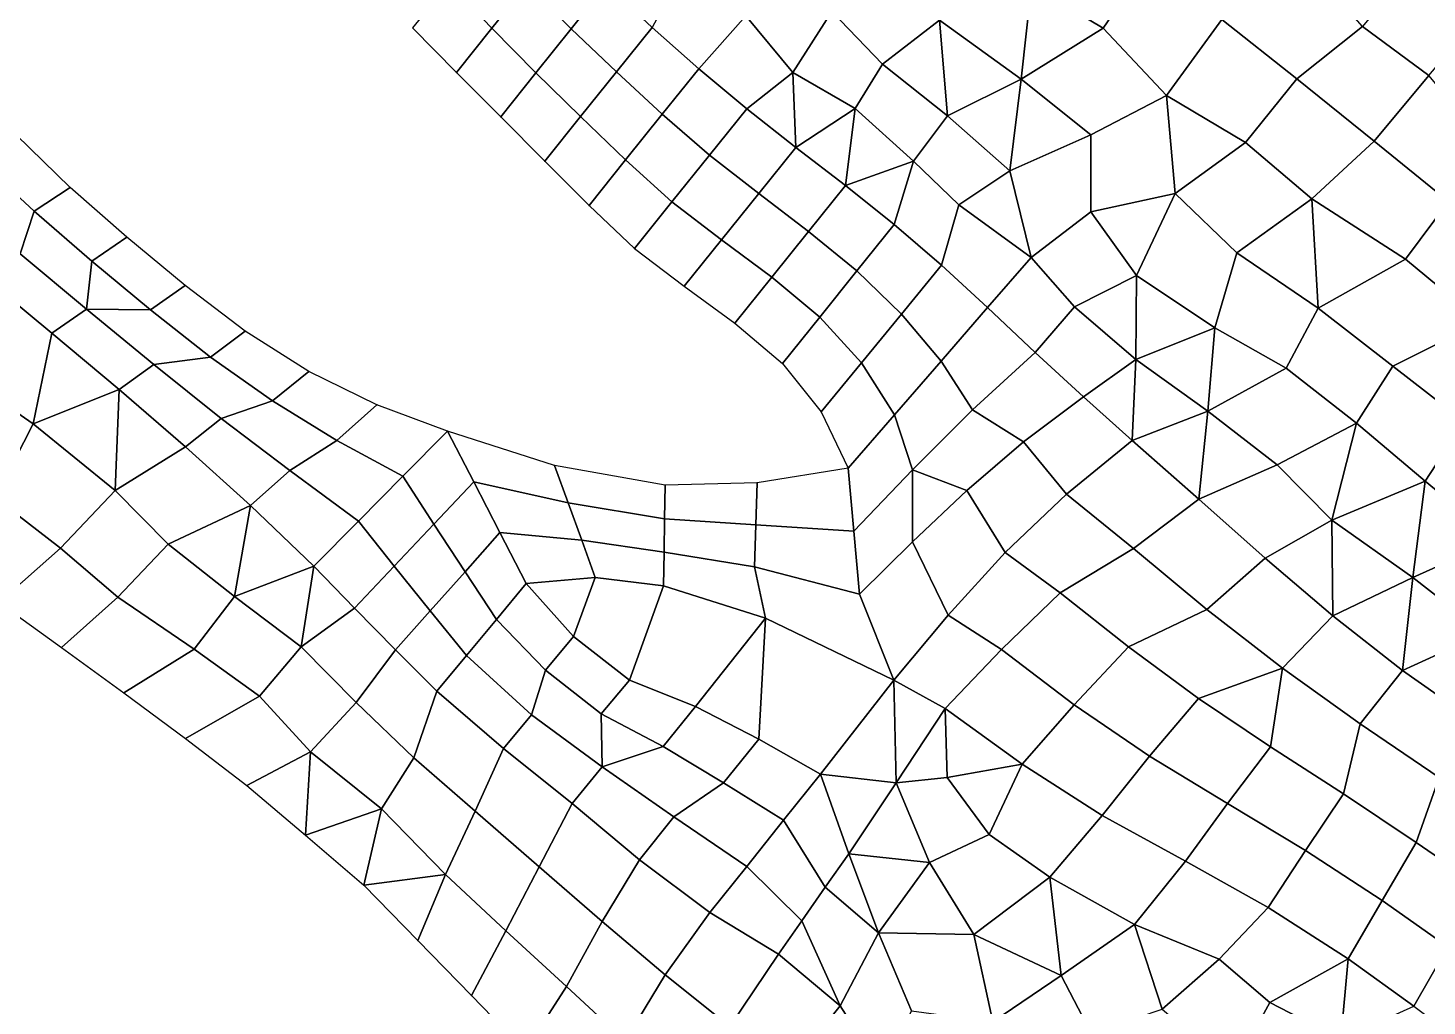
# Model space of a CAD drawing. Extents: x 380707 to 407438, y 6452841 to 6483357.
# Drawn here: x 396384.5 to 396656.8, y 6455589.2 to 6455779.6 of the extents above; entities that cross this region are included whole.
import ezdxf

# ---------------------------------------------------------------- set-up
doc = ezdxf.new("R2010")
doc.units = 0
for name, color, linetype in [('MESH_BOUND', 25, 'CONTINUOUS'), ('MESH_ELEMS', 18, 'CONTINUOUS'), ('MESH_NODES', 18, 'CONTINUOUS')]:
    doc.layers.add(name, color=color, linetype=linetype)

msp = doc.modelspace()

# ---------------------------------------------------------------- linework, layer by layer
at = {"layer": 'MESH_BOUND', "color": 25}
for points in [[(396459.331, 6455779.58, -0.552), (396467.909, 6455770.93, -0.596)], [(396467.909, 6455770.93, -0.596), (396476.495, 6455762.28, -0.63)], [(396476.495, 6455762.28, -0.63), (396485.085, 6455753.65, -0.704)], [(396392.677, 6455748.52, -0.532), (396382.135, 6455758.76, -0.591)], [(396485.085, 6455753.65, -0.704), (396493.698, 6455745.03, -0.693)], [(396403.726, 6455738.82, -0.396), (396392.677, 6455748.52, -0.532)], [(396493.698, 6455745.03, -0.693), (396502.541, 6455736.67, -0.704)], [(396415.039, 6455729.43, -0.277), (396403.726, 6455738.82, -0.396)], [(396502.541, 6455736.67, -0.704), (396512.231, 6455729.29, -0.745)], [(396426.746, 6455720.55, -0.408), (396415.039, 6455729.43, -0.277)], [(396512.231, 6455729.29, -0.745), (396522.082, 6455722.12, -0.734)], [(396439.15, 6455712.69, -0.442), (396426.746, 6455720.55, -0.408)], [(396522.082, 6455722.12, -0.734), (396531.37, 6455714.28, -0.726)], [(396452.349, 6455706.23, -0.165), (396439.15, 6455712.69, -0.442)], [(396531.37, 6455714.28, -0.726), (396538.902, 6455704.85, -0.762)], [(396466.126, 6455701.08, 0.096), (396452.349, 6455706.23, -0.165)], [(396538.902, 6455704.85, -0.762), (396544.135, 6455693.85, -0.753)], [(396486.993, 6455694.39, 0.025), (396466.126, 6455701.08, 0.096)], [(396508.501, 6455690.59, 0.099), (396486.993, 6455694.39, 0.025)], [(396544.135, 6455693.85, -0.753), (396526.418, 6455691.01, -0.332)], [(396526.418, 6455691.01, -0.332), (396508.501, 6455690.59, 0.099)], [(396378.782, 6455667.71, 0.78), (396390.97, 6455658.98, 0.617)], [(396390.97, 6455658.98, 0.617), (396403.098, 6455650.17, 0.386)], [(396403.098, 6455650.17, 0.386), (396415.144, 6455641.24, 0.736)], [(396415.144, 6455641.24, 0.736), (396427.04, 6455632.13, 1.155)], [(396427.04, 6455632.13, 1.155), (396438.497, 6455622.46, 0.931)], [(396438.497, 6455622.46, 0.931), (396449.864, 6455612.69, 0.497)], [(396449.864, 6455612.69, 0.497), (396460.341, 6455601.97, 0.414)], [(396460.341, 6455601.97, 0.414), (396470.819, 6455591.25, 0.674)], [(396470.819, 6455591.25, 0.674), (396481.233, 6455580.46, 0.884)]]:
    msp.add_polyline3d(points, dxfattribs=at)
at = {"layer": 'MESH_ELEMS', "color": 178}
for points in [[(396602.496, 6455792.32, -0.037), (396583.921, 6455802.83, 0.157), (396579.82, 6455787.93, 0.539), (396593.797, 6455779.55, 0.118)], [(396466.388, 6455788.3, -1.095), (396474.79, 6455779.5, -1.302), (396481.671, 6455788.07, -1.161), (396473.446, 6455797.02, -1.079)], [(396481.671, 6455788.07, -1.161), (396490.234, 6455779.43, -1.091), (396497.103, 6455788, -0.14), (396488.552, 6455796.64, -0.271)], [(396552.321, 6455794.11, 0.445), (396540.949, 6455782.79, 0.368), (396550.847, 6455772.54, 0.546), (396561.929, 6455781.06, 0.531)], [(396631.509, 6455769.69, -0.01), (396644.279, 6455779.83, -0.011), (396631.129, 6455794.92, -0.036), (396616.921, 6455781.2, -0.022)], [(396657.166, 6455770.31, -0.004), (396669.202, 6455784.55, 0.159), (396656.481, 6455794.68, -0.006), (396644.279, 6455779.83, -0.011)], [(396616.921, 6455781.2, -0.022), (396602.496, 6455792.32, -0.037), (396593.797, 6455779.55, 0.118), (396606.104, 6455766.41, 0.15)], [(396459.331, 6455779.58, -0.552), (396467.909, 6455770.93, -0.596), (396474.79, 6455779.5, -1.302), (396466.388, 6455788.3, -1.095)], [(396505.976, 6455779.68, -0.111), (396515.072, 6455771.62, -0.139), (396524.189, 6455781.95, 0.589), (396511.24, 6455789.54, 0.484)], [(396474.79, 6455779.5, -1.302), (396483.365, 6455770.85, -1.273), (396490.234, 6455779.43, -1.091), (396481.671, 6455788.07, -1.161)], [(396490.234, 6455779.43, -1.091), (396499.012, 6455771, -1.039), (396505.976, 6455779.68, -0.111), (396497.103, 6455788, -0.14)], [(396579.82, 6455787.93, 0.539), (396561.929, 6455781.06, 0.531), (396577.825, 6455769.61, 0.514), (396579.82, 6455787.93, 0.539)], [(396577.825, 6455769.61, 0.514), (396593.797, 6455779.55, 0.118), (396579.82, 6455787.93, 0.539), (396577.825, 6455769.61, 0.514)], [(396524.428, 6455763.85, -0.146), (396533.356, 6455770.93, 0.575), (396524.189, 6455781.95, 0.589), (396515.072, 6455771.62, -0.139)], [(396540.949, 6455782.79, 0.368), (396524.189, 6455781.95, 0.589), (396533.356, 6455770.93, 0.575), (396540.949, 6455782.79, 0.368)], [(396533.356, 6455770.93, 0.575), (396545.477, 6455763.9, 0.336), (396550.847, 6455772.54, 0.546), (396540.949, 6455782.79, 0.368)], [(396550.847, 6455772.54, 0.546), (396563.507, 6455762.45, 0.533), (396561.929, 6455781.06, 0.531), (396550.847, 6455772.54, 0.546)], [(396577.825, 6455769.61, 0.514), (396561.929, 6455781.06, 0.531), (396563.507, 6455762.45, 0.533), (396577.825, 6455769.61, 0.514)], [(396621.489, 6455757.26, 0.247), (396631.509, 6455769.69, -0.01), (396616.921, 6455781.2, -0.022), (396606.104, 6455766.41, 0.15)], [(396467.909, 6455770.93, -0.596), (396476.495, 6455762.28, -0.63), (396483.365, 6455770.85, -1.273), (396474.79, 6455779.5, -1.302)], [(396483.365, 6455770.85, -1.273), (396492.049, 6455762.33, -1.325), (396499.012, 6455771, -1.039), (396490.234, 6455779.43, -1.091)], [(396499.012, 6455771, -1.039), (396507.948, 6455762.76, -1.179), (396515.072, 6455771.62, -0.139), (396505.976, 6455779.68, -0.111)], [(396591.396, 6455758.75, 0.515), (396606.104, 6455766.41, 0.15), (396593.797, 6455779.55, 0.118), (396577.825, 6455769.61, 0.514)], [(396646.525, 6455757.56, -0.002), (396657.166, 6455770.31, -0.004), (396644.279, 6455779.83, -0.011), (396631.509, 6455769.69, -0.01)], [(396545.477, 6455763.9, 0.336), (396556.858, 6455753.66, 0.47), (396563.507, 6455762.45, 0.533), (396550.847, 6455772.54, 0.546)], [(396476.495, 6455762.28, -0.63), (396485.085, 6455753.65, -0.704), (396492.049, 6455762.33, -1.325), (396483.365, 6455770.85, -1.273)], [(396492.049, 6455762.33, -1.325), (396500.823, 6455753.89, -1.308), (396507.948, 6455762.76, -1.179), (396499.012, 6455771, -1.039)], [(396507.948, 6455762.76, -1.179), (396517.132, 6455754.79, -1.206), (396524.428, 6455763.85, -0.146), (396515.072, 6455771.62, -0.139)], [(396533.356, 6455770.93, 0.575), (396524.428, 6455763.85, -0.146), (396533.981, 6455756.33, -0.248), (396533.356, 6455770.93, 0.575)], [(396545.477, 6455763.9, 0.336), (396533.356, 6455770.93, 0.575), (396533.981, 6455756.33, -0.248), (396545.477, 6455763.9, 0.336)], [(396577.825, 6455769.61, 0.514), (396563.507, 6455762.45, 0.533), (396575.61, 6455751.76, 0.428), (396577.825, 6455769.61, 0.514)], [(396577.825, 6455769.61, 0.514), (396575.61, 6455751.76, 0.428), (396591.396, 6455758.75, 0.515), (396577.825, 6455769.61, 0.514)], [(396634.423, 6455746.29, 0.268), (396646.525, 6455757.56, -0.002), (396631.509, 6455769.69, -0.01), (396621.489, 6455757.26, 0.247)], [(396646.525, 6455757.56, -0.002), (396660.994, 6455745.77, -0.001), (396667.283, 6455758.24, -0.001), (396657.166, 6455770.31, -0.004)], [(396517.132, 6455754.79, -1.206), (396526.731, 6455747.32, -1.051), (396533.981, 6455756.33, -0.248), (396524.428, 6455763.85, -0.146)], [(396533.981, 6455756.33, -0.248), (396543.59, 6455748.88, -0.252), (396545.477, 6455763.9, 0.336), (396533.981, 6455756.33, -0.248)], [(396543.59, 6455748.88, -0.252), (396556.858, 6455753.66, 0.47), (396545.477, 6455763.9, 0.336), (396543.59, 6455748.88, -0.252)], [(396591.396, 6455758.75, 0.515), (396591.383, 6455743.81, 0.525), (396607.776, 6455747.34, 0.456), (396606.104, 6455766.41, 0.15)], [(396606.104, 6455766.41, 0.15), (396607.776, 6455747.34, 0.456), (396621.489, 6455757.26, 0.247), (396606.104, 6455766.41, 0.15)], [(396485.085, 6455753.65, -0.704), (396493.698, 6455745.03, -0.693), (396500.823, 6455753.89, -1.308), (396492.049, 6455762.33, -1.325)], [(396500.823, 6455753.89, -1.308), (396509.837, 6455745.73, -1.279), (396517.132, 6455754.79, -1.206), (396507.948, 6455762.76, -1.179)], [(396565.718, 6455745.13, 0.491), (396575.61, 6455751.76, 0.428), (396563.507, 6455762.45, 0.533), (396556.858, 6455753.66, 0.47)], [(396385.648, 6455743.89, -0.792), (396392.677, 6455748.52, -0.532), (396382.135, 6455758.76, -0.591), (396374.736, 6455753.95, -0.734)], [(396591.383, 6455743.81, 0.525), (396591.396, 6455758.75, 0.515), (396575.61, 6455751.76, 0.428), (396579.78, 6455734.89, 0.509)], [(396526.731, 6455747.32, -1.051), (396536.421, 6455739.96, -1.132), (396543.59, 6455748.88, -0.252), (396533.981, 6455756.33, -0.248)], [(396619.817, 6455735.81, 0.462), (396634.423, 6455746.29, 0.268), (396621.489, 6455757.26, 0.247), (396607.776, 6455747.34, 0.456)], [(396652.643, 6455734.55, -0.019), (396660.994, 6455745.77, -0.001), (396646.525, 6455757.56, -0.002), (396634.423, 6455746.29, 0.268)], [(396382.92, 6455735.62, -0.809), (396385.648, 6455743.89, -0.792), (396374.736, 6455753.95, -0.734), (396370.139, 6455746.64, -0.742)], [(396493.698, 6455745.03, -0.693), (396502.541, 6455736.67, -0.704), (396509.837, 6455745.73, -1.279), (396500.823, 6455753.89, -1.308)], [(396509.837, 6455745.73, -1.279), (396519.481, 6455738.3, -1.297), (396526.731, 6455747.32, -1.051), (396517.132, 6455754.79, -1.206)], [(396556.858, 6455753.66, 0.47), (396543.59, 6455748.88, -0.252), (396553.094, 6455741.3, -0.213), (396556.858, 6455753.66, 0.47)], [(396565.718, 6455745.13, 0.491), (396556.858, 6455753.66, 0.47), (396553.094, 6455741.3, -0.213), (396562.321, 6455733.39, -0.19)], [(396565.718, 6455745.13, 0.491), (396579.78, 6455734.89, 0.509), (396575.61, 6455751.76, 0.428), (396565.718, 6455745.13, 0.491)], [(396396.912, 6455734.2, -0.855), (396403.726, 6455738.82, -0.396), (396392.677, 6455748.52, -0.532), (396385.648, 6455743.89, -0.792)], [(396536.421, 6455739.96, -1.132), (396545.853, 6455732.29, -1.174), (396553.094, 6455741.3, -0.213), (396543.59, 6455748.88, -0.252)], [(396502.541, 6455736.67, -0.704), (396512.231, 6455729.29, -0.745), (396519.481, 6455738.3, -1.297), (396509.837, 6455745.73, -1.279)], [(396519.481, 6455738.3, -1.297), (396529.251, 6455731.04, -1.362), (396536.421, 6455739.96, -1.132), (396526.731, 6455747.32, -1.051)], [(396562.321, 6455733.39, -0.19), (396571.258, 6455725.14, -0.069), (396579.78, 6455734.89, 0.509), (396565.718, 6455745.13, 0.491)], [(396607.776, 6455747.34, 0.456), (396591.383, 6455743.81, 0.525), (396600.303, 6455731.36, 0.453), (396607.776, 6455747.34, 0.456)], [(396600.303, 6455731.36, 0.453), (396615.538, 6455721.21, 0.495), (396619.817, 6455735.81, 0.462), (396607.776, 6455747.34, 0.456)], [(396635.671, 6455725.03, 0.451), (396634.423, 6455746.29, 0.268), (396619.817, 6455735.81, 0.462), (396635.671, 6455725.03, 0.451)], [(396652.643, 6455734.55, -0.019), (396634.423, 6455746.29, 0.268), (396635.671, 6455725.03, 0.451), (396652.643, 6455734.55, -0.019)], [(396660.994, 6455745.77, -0.001), (396652.643, 6455734.55, -0.019), (396667.405, 6455722.34, 0.278), (396676.152, 6455734.87, 0)], [(396395.886, 6455724.81, -0.785), (396396.912, 6455734.2, -0.855), (396385.648, 6455743.89, -0.792), (396382.92, 6455735.62, -0.809)], [(396591.383, 6455743.81, 0.525), (396579.78, 6455734.89, 0.509), (396588.174, 6455725.27, 0.428), (396600.303, 6455731.36, 0.453)], [(396529.251, 6455731.04, -1.362), (396538.611, 6455723.29, -1.346), (396545.853, 6455732.29, -1.174), (396536.421, 6455739.96, -1.132)], [(396545.853, 6455732.29, -1.174), (396554.515, 6455723.87, -1.166), (396562.321, 6455733.39, -0.19), (396553.094, 6455741.3, -0.213)], [(396408.344, 6455724.71, -0.894), (396415.039, 6455729.43, -0.277), (396403.726, 6455738.82, -0.396), (396396.912, 6455734.2, -0.855)], [(396512.231, 6455729.29, -0.745), (396522.082, 6455722.12, -0.734), (396529.251, 6455731.04, -1.362), (396519.481, 6455738.3, -1.297)], [(396389.138, 6455720.15, -0.36), (396395.886, 6455724.81, -0.785), (396382.92, 6455735.62, -0.809), (396375.97, 6455730.99, -0.296)], [(396395.886, 6455724.81, -0.785), (396408.344, 6455724.71, -0.894), (396396.912, 6455734.2, -0.855), (396395.886, 6455724.81, -0.785)], [(396571.258, 6455725.14, -0.069), (396580.52, 6455716.37, -0.101), (396588.174, 6455725.27, 0.428), (396579.78, 6455734.89, 0.509)], [(396615.538, 6455721.21, 0.495), (396629.385, 6455713.36, 0.467), (396635.671, 6455725.03, 0.451), (396619.817, 6455735.81, 0.462)], [(396650.184, 6455713.73, 0.043), (396667.405, 6455722.34, 0.278), (396652.643, 6455734.55, -0.019), (396635.671, 6455725.03, 0.451)], [(396538.611, 6455723.29, -1.346), (396546.708, 6455714.36, -1.281), (396554.515, 6455723.87, -1.166), (396545.853, 6455732.29, -1.174)], [(396554.515, 6455723.87, -1.166), (396562.217, 6455714.71, -1.132), (396571.258, 6455725.14, -0.069), (396562.321, 6455733.39, -0.19)], [(396588.174, 6455725.27, 0.428), (396600.13, 6455715.06, 0.286), (396600.303, 6455731.36, 0.453), (396588.174, 6455725.27, 0.428)], [(396600.303, 6455731.36, 0.453), (396600.13, 6455715.06, 0.286), (396615.538, 6455721.21, 0.495), (396600.303, 6455731.36, 0.453)], [(396389.138, 6455720.15, -0.36), (396375.97, 6455730.99, -0.296), (396372.474, 6455711.46, 0.439), (396385.464, 6455702.52, 0.366)], [(396420.004, 6455715.52, -0.882), (396426.746, 6455720.55, -0.408), (396415.039, 6455729.43, -0.277), (396408.344, 6455724.71, -0.894)], [(396522.082, 6455722.12, -0.734), (396531.37, 6455714.28, -0.726), (396538.611, 6455723.29, -1.346), (396529.251, 6455731.04, -1.362)], [(396402.221, 6455709.2, -0.196), (396408.933, 6455714.09, -0.913), (396395.886, 6455724.81, -0.785), (396389.138, 6455720.15, -0.36)], [(396408.933, 6455714.09, -0.913), (396420.004, 6455715.52, -0.882), (396408.344, 6455724.71, -0.894), (396395.886, 6455724.81, -0.785)], [(396531.37, 6455714.28, -0.726), (396538.902, 6455704.85, -0.762), (396546.708, 6455714.36, -1.281), (396538.611, 6455723.29, -1.346)], [(396546.708, 6455714.36, -1.281), (396553.176, 6455704.28, -1.127), (396562.217, 6455714.71, -1.132), (396554.515, 6455723.87, -1.166)], [(396571.258, 6455725.14, -0.069), (396562.217, 6455714.71, -1.132), (396568.346, 6455705.21, -1.14), (396580.52, 6455716.37, -0.101)], [(396589.962, 6455707.79, -0.003), (396600.13, 6455715.06, 0.286), (396588.174, 6455725.27, 0.428), (396580.52, 6455716.37, -0.101)], [(396650.184, 6455713.73, 0.043), (396635.671, 6455725.03, 0.451), (396629.385, 6455713.36, 0.467), (396643.088, 6455702.64, 0.462)], [(396432.08, 6455706.96, -0.894), (396439.15, 6455712.69, -0.442), (396426.746, 6455720.55, -0.408), (396420.004, 6455715.52, -0.882)], [(396615.538, 6455721.21, 0.495), (396600.13, 6455715.06, 0.286), (396614.161, 6455704.97, 0.479), (396615.538, 6455721.21, 0.495)], [(396615.538, 6455721.21, 0.495), (396614.161, 6455704.97, 0.479), (396629.385, 6455713.36, 0.467), (396615.538, 6455721.21, 0.495)], [(396650.184, 6455713.73, 0.043), (396664.096, 6455702.99, -0.003), (396667.405, 6455722.34, 0.278), (396650.184, 6455713.73, 0.043)], [(396385.464, 6455702.52, 0.366), (396402.221, 6455709.2, -0.196), (396389.138, 6455720.15, -0.36), (396385.464, 6455702.52, 0.366)], [(396422.099, 6455703.57, -0.955), (396432.08, 6455706.96, -0.894), (396420.004, 6455715.52, -0.882), (396408.933, 6455714.09, -0.913)], [(396580.52, 6455716.37, -0.101), (396568.346, 6455705.21, -1.14), (396578.285, 6455698.99, -1.133), (396589.962, 6455707.79, -0.003)], [(396589.962, 6455707.79, -0.003), (396599.455, 6455699.26, -0.037), (396600.13, 6455715.06, 0.286), (396589.962, 6455707.79, -0.003)], [(396614.161, 6455704.97, 0.479), (396600.13, 6455715.06, 0.286), (396599.455, 6455699.26, -0.037), (396614.161, 6455704.97, 0.479)], [(396415.125, 6455698.04, -0.204), (396422.099, 6455703.57, -0.955), (396408.933, 6455714.09, -0.913), (396402.221, 6455709.2, -0.196)], [(396444.622, 6455699.25, -0.927), (396452.349, 6455706.23, -0.165), (396439.15, 6455712.69, -0.442), (396432.08, 6455706.96, -0.894)], [(396538.902, 6455704.85, -0.762), (396544.135, 6455693.85, -0.753), (396553.176, 6455704.28, -1.127), (396546.708, 6455714.36, -1.281)], [(396562.217, 6455714.71, -1.132), (396553.176, 6455704.28, -1.127), (396556.648, 6455693.54, -0.994), (396568.346, 6455705.21, -1.14)], [(396627.639, 6455694.52, 0.219), (396643.088, 6455702.64, 0.462), (396629.385, 6455713.36, 0.467), (396614.161, 6455704.97, 0.479)], [(396643.088, 6455702.64, 0.462), (396656.506, 6455691.36, 0.507), (396664.096, 6455702.99, -0.003), (396650.184, 6455713.73, 0.043)], [(396364.5, 6455698.37, 0.397), (396378.069, 6455688.13, 0.373), (396385.464, 6455702.52, 0.366), (396372.474, 6455711.46, 0.439)], [(396401.424, 6455689.55, 0.424), (396402.221, 6455709.2, -0.196), (396385.464, 6455702.52, 0.366), (396401.424, 6455689.55, 0.424)], [(396402.221, 6455709.2, -0.196), (396401.424, 6455689.55, 0.424), (396415.125, 6455698.04, -0.204), (396402.221, 6455709.2, -0.196)], [(396435.432, 6455693.42, -0.907), (396444.622, 6455699.25, -0.927), (396432.08, 6455706.96, -0.894), (396422.099, 6455703.57, -0.955)], [(396589.962, 6455707.79, -0.003), (396578.285, 6455698.99, -1.133), (396586.633, 6455688.85, -1.099), (396599.455, 6455699.26, -0.037)], [(396457.459, 6455692.33, -0.961), (396466.126, 6455701.08, 0.096), (396452.349, 6455706.23, -0.165), (396444.622, 6455699.25, -0.927)], [(396553.176, 6455704.28, -1.127), (396544.135, 6455693.85, -0.753), (396545.253, 6455681.59, -0.756), (396556.648, 6455693.54, -0.994)], [(396568.346, 6455705.21, -1.14), (396556.648, 6455693.54, -0.994), (396567.218, 6455689.52, -1.098), (396578.285, 6455698.99, -1.133)], [(396614.161, 6455704.97, 0.479), (396599.455, 6455699.26, -0.037), (396612.407, 6455687.83, -0.127), (396614.161, 6455704.97, 0.479)], [(396614.161, 6455704.97, 0.479), (396612.407, 6455687.83, -0.127), (396627.639, 6455694.52, 0.219), (396614.161, 6455704.97, 0.479)], [(396378.069, 6455688.13, 0.373), (396390.817, 6455678.32, 0.266), (396401.424, 6455689.55, 0.424), (396385.464, 6455702.52, 0.366)], [(396427.798, 6455686.61, -0.167), (396435.432, 6455693.42, -0.907), (396422.099, 6455703.57, -0.955), (396415.125, 6455698.04, -0.204)], [(396643.088, 6455702.64, 0.462), (396627.639, 6455694.52, 0.219), (396638.313, 6455683.73, 0.088), (396643.088, 6455702.64, 0.462)], [(396643.088, 6455702.64, 0.462), (396638.313, 6455683.73, 0.088), (396656.506, 6455691.36, 0.507), (396643.088, 6455702.64, 0.462)], [(396656.506, 6455691.36, 0.507), (396670.395, 6455679.93, 0.489), (396678.122, 6455691.55, 0.408), (396664.096, 6455702.99, -0.003)], [(396448.791, 6455683.58, -0.819), (396457.459, 6455692.33, -0.961), (396444.622, 6455699.25, -0.927), (396435.432, 6455693.42, -0.907)], [(396463.502, 6455683.01, -0.871), (396471.24, 6455691.21, -0.774), (396466.126, 6455701.08, 0.096), (396457.459, 6455692.33, -0.961)], [(396466.126, 6455701.08, 0.096), (396471.24, 6455691.21, -0.774), (396489.632, 6455687.12, -0.318), (396486.993, 6455694.39, 0.025)], [(396578.285, 6455698.99, -1.133), (396567.218, 6455689.52, -1.098), (396574.702, 6455677.48, -1.021), (396586.633, 6455688.85, -1.099)], [(396599.455, 6455699.26, -0.037), (396586.633, 6455688.85, -1.099), (396599.662, 6455678.25, -1.169), (396612.407, 6455687.83, -0.127)], [(396411.756, 6455679.07, 0.228), (396427.798, 6455686.61, -0.167), (396415.125, 6455698.04, -0.204), (396401.424, 6455689.55, 0.424)], [(396440.124, 6455674.82, -0.089), (396448.791, 6455683.58, -0.819), (396435.432, 6455693.42, -0.907), (396427.798, 6455686.61, -0.167)], [(396486.993, 6455694.39, 0.025), (396489.632, 6455687.12, -0.318), (396508.399, 6455684.05, -0.17), (396508.501, 6455690.59, 0.099)], [(396545.253, 6455681.59, -0.756), (396544.135, 6455693.85, -0.753), (396526.418, 6455691.01, -0.332), (396526.138, 6455682.87, -0.482)], [(396556.648, 6455693.54, -0.994), (396545.253, 6455681.59, -0.756), (396546.372, 6455669.34, -0.8), (396556.658, 6455679.55, -0.856)], [(396556.648, 6455693.54, -0.994), (396556.658, 6455679.55, -0.856), (396567.218, 6455689.52, -1.098), (396556.648, 6455693.54, -0.994)], [(396625.337, 6455676.37, -0.08), (396638.313, 6455683.73, 0.088), (396627.639, 6455694.52, 0.219), (396612.407, 6455687.83, -0.127)], [(396455.763, 6455674.82, -0.685), (396463.502, 6455683.01, -0.871), (396457.459, 6455692.33, -0.961), (396448.791, 6455683.58, -0.819)], [(396469.569, 6455673.72, -0.669), (396476.355, 6455681.33, -0.634), (396471.24, 6455691.21, -0.774), (396463.502, 6455683.01, -0.871)], [(396471.24, 6455691.21, -0.774), (396476.355, 6455681.33, -0.634), (396492.271, 6455679.85, -0.279), (396489.632, 6455687.12, -0.318)], [(396526.138, 6455682.87, -0.482), (396526.418, 6455691.01, -0.332), (396508.501, 6455690.59, 0.099), (396508.399, 6455684.05, -0.17)], [(396656.506, 6455691.36, 0.507), (396638.313, 6455683.73, 0.088), (396654.066, 6455672.63, 0.204), (396656.506, 6455691.36, 0.507)], [(396670.395, 6455679.93, 0.489), (396656.506, 6455691.36, 0.507), (396654.066, 6455672.63, 0.204), (396670.395, 6455679.93, 0.489)], [(396378.069, 6455688.13, 0.373), (396366.716, 6455676.6, 0.739), (396378.782, 6455667.71, 0.78), (396390.817, 6455678.32, 0.266)], [(396390.817, 6455678.32, 0.266), (396401.974, 6455668.78, 0.283), (396411.756, 6455679.07, 0.228), (396401.424, 6455689.55, 0.424)], [(396567.218, 6455689.52, -1.098), (396556.658, 6455679.55, -0.856), (396563.593, 6455665.27, -0.871), (396574.702, 6455677.48, -1.021)], [(396586.633, 6455688.85, -1.099), (396574.702, 6455677.48, -1.021), (396585.443, 6455669.63, -1.033), (396599.662, 6455678.25, -1.169)], [(396612.407, 6455687.83, -0.127), (396599.662, 6455678.25, -1.169), (396613.985, 6455666.36, -1.073), (396625.337, 6455676.37, -0.08)], [(396411.756, 6455679.07, 0.228), (396424.669, 6455668.89, 0.314), (396427.798, 6455686.61, -0.167), (396411.756, 6455679.07, 0.228)], [(396424.669, 6455668.89, 0.314), (396440.124, 6455674.82, -0.089), (396427.798, 6455686.61, -0.167), (396424.669, 6455668.89, 0.314)], [(396489.632, 6455687.12, -0.318), (396492.271, 6455679.85, -0.279), (396508.296, 6455677.51, 0.015), (396508.399, 6455684.05, -0.17)], [(396448.025, 6455666.62, -0.027), (396455.763, 6455674.82, -0.685), (396448.791, 6455683.58, -0.819), (396440.124, 6455674.82, -0.089)], [(396462.784, 6455666.11, -0.559), (396469.569, 6455673.72, -0.669), (396463.502, 6455683.01, -0.871), (396455.763, 6455674.82, -0.685)], [(396525.936, 6455674.68, -0.668), (396526.138, 6455682.87, -0.482), (396508.399, 6455684.05, -0.17), (396508.296, 6455677.51, 0.015)], [(396546.372, 6455669.34, -0.8), (396545.253, 6455681.59, -0.756), (396526.138, 6455682.87, -0.482), (396525.936, 6455674.68, -0.668)], [(396638.313, 6455683.73, 0.088), (396625.337, 6455676.37, -0.08), (396638.482, 6455665.16, -0.498), (396638.313, 6455683.73, 0.088)], [(396654.066, 6455672.63, 0.204), (396638.313, 6455683.73, 0.088), (396638.482, 6455665.16, -0.498), (396654.066, 6455672.63, 0.204)], [(396475.661, 6455664.45, -0.658), (396481.47, 6455671.45, -0.168), (396476.355, 6455681.33, -0.634), (396469.569, 6455673.72, -0.669)], [(396476.355, 6455681.33, -0.634), (396481.47, 6455671.45, -0.168), (396494.91, 6455672.58, 0.337), (396492.271, 6455679.85, -0.279)], [(396492.271, 6455679.85, -0.279), (396494.91, 6455672.58, 0.337), (396508.193, 6455670.97, -0.181), (396508.296, 6455677.51, 0.015)], [(396556.658, 6455679.55, -0.856), (396546.372, 6455669.34, -0.8), (396553, 6455652.6, -0.005), (396563.593, 6455665.27, -0.871)], [(396667.944, 6455661.78, 0.203), (396670.395, 6455679.93, 0.489), (396654.066, 6455672.63, 0.204), (396667.944, 6455661.78, 0.203)], [(396390.97, 6455658.98, 0.617), (396401.974, 6455668.78, 0.283), (396390.817, 6455678.32, 0.266), (396378.782, 6455667.71, 0.78)], [(396411.756, 6455679.07, 0.228), (396401.974, 6455668.78, 0.283), (396416.819, 6455658.65, 0.224), (396424.669, 6455668.89, 0.314)], [(396528.04, 6455664.69, -0.25), (396525.936, 6455674.68, -0.668), (396508.296, 6455677.51, 0.015), (396508.193, 6455670.97, -0.181)], [(396574.702, 6455677.48, -1.021), (396563.593, 6455665.27, -0.871), (396573.99, 6455658.57, -0.787), (396585.443, 6455669.63, -1.033)], [(396599.662, 6455678.25, -1.169), (396585.443, 6455669.63, -1.033), (396598.703, 6455659.07, -0.948), (396613.985, 6455666.36, -1.073)], [(396440.124, 6455674.82, -0.089), (396424.669, 6455668.89, 0.314), (396437.62, 6455659.1, 0.239), (396440.124, 6455674.82, -0.089)], [(396440.124, 6455674.82, -0.089), (396437.62, 6455659.1, 0.239), (396448.025, 6455666.62, -0.027), (396440.124, 6455674.82, -0.089)], [(396455.998, 6455658.5, 0.091), (396462.784, 6455666.11, -0.559), (396455.763, 6455674.82, -0.685), (396448.025, 6455666.62, -0.027)], [(396553, 6455652.6, -0.005), (396546.372, 6455669.34, -0.8), (396525.936, 6455674.68, -0.668), (396528.04, 6455664.69, -0.25)], [(396625.337, 6455676.37, -0.08), (396613.985, 6455666.36, -1.073), (396628.673, 6455654.96, -1.142), (396638.482, 6455665.16, -0.498)], [(396469.853, 6455657.44, -0.42), (396475.661, 6455664.45, -0.658), (396469.569, 6455673.72, -0.669), (396462.784, 6455666.11, -0.559)], [(396485.244, 6455654.58, -0.525), (396490.636, 6455661.09, -0.281), (396481.47, 6455671.45, -0.168), (396475.661, 6455664.45, -0.658)], [(396490.636, 6455661.09, -0.281), (396494.91, 6455672.58, 0.337), (396481.47, 6455671.45, -0.168), (396490.636, 6455661.09, -0.281)], [(396490.636, 6455661.09, -0.281), (396501.568, 6455652.61, -0.599), (396508.193, 6455670.97, -0.181), (396494.91, 6455672.58, 0.337)], [(396654.066, 6455672.63, 0.204), (396638.482, 6455665.16, -0.498), (396652.078, 6455654.51, -0.714), (396654.066, 6455672.63, 0.204)], [(396667.944, 6455661.78, 0.203), (396654.066, 6455672.63, 0.204), (396652.078, 6455654.51, -0.714), (396667.944, 6455661.78, 0.203)], [(396401.974, 6455668.78, 0.283), (396390.97, 6455658.98, 0.617), (396403.098, 6455650.17, 0.386), (396416.819, 6455658.65, 0.224)], [(396429.509, 6455649.48, 0.384), (396437.62, 6455659.1, 0.239), (396424.669, 6455668.89, 0.314), (396416.819, 6455658.65, 0.224)], [(396514.409, 6455647.46, -0.565), (396528.04, 6455664.69, -0.25), (396508.193, 6455670.97, -0.181), (396501.568, 6455652.61, -0.599)], [(396585.443, 6455669.63, -1.033), (396573.99, 6455658.57, -0.787), (396588.152, 6455647.83, -0.591), (396598.703, 6455659.07, -0.948)], [(396448.025, 6455666.62, -0.027), (396437.62, 6455659.1, 0.239), (396448.352, 6455648.27, 0.378), (396455.998, 6455658.5, 0.091)], [(396464.044, 6455650.44, 0.167), (396469.853, 6455657.44, -0.42), (396462.784, 6455666.11, -0.559), (396455.998, 6455658.5, 0.091)], [(396613.985, 6455666.36, -1.073), (396598.703, 6455659.07, -0.948), (396612.326, 6455649.03, -0.874), (396628.673, 6455654.96, -1.142)], [(396482.499, 6455645.88, -0.362), (396485.244, 6455654.58, -0.525), (396475.661, 6455664.45, -0.658), (396469.853, 6455657.44, -0.42)], [(396526.721, 6455641.15, -0.476), (396528.04, 6455664.69, -0.25), (396514.409, 6455647.46, -0.565), (396526.721, 6455641.15, -0.476)], [(396553, 6455652.6, -0.005), (396528.04, 6455664.69, -0.25), (396526.721, 6455641.15, -0.476), (396538.759, 6455634.33, -0.21)], [(396563.593, 6455665.27, -0.871), (396553, 6455652.6, -0.005), (396563.014, 6455647.07, -0.064), (396573.99, 6455658.57, -0.787)], [(396638.482, 6455665.16, -0.498), (396628.673, 6455654.96, -1.142), (396643.793, 6455644.14, -1.27), (396652.078, 6455654.51, -0.714)], [(396496.067, 6455646.04, -0.522), (396501.568, 6455652.61, -0.599), (396490.636, 6455661.09, -0.281), (396485.244, 6455654.58, -0.525)], [(396666.209, 6455644.57, -0.691), (396667.944, 6455661.78, 0.203), (396652.078, 6455654.51, -0.714), (396666.209, 6455644.57, -0.691)], [(396415.144, 6455641.24, 0.736), (396429.509, 6455649.48, 0.384), (396416.819, 6455658.65, 0.224), (396403.098, 6455650.17, 0.386)], [(396448.352, 6455648.27, 0.378), (396437.62, 6455659.1, 0.239), (396429.509, 6455649.48, 0.384), (396439.476, 6455638.64, 0.413)], [(396448.352, 6455648.27, 0.378), (396459.587, 6455637.47, 0.402), (396464.044, 6455650.44, 0.167), (396455.998, 6455658.5, 0.091)], [(396573.99, 6455658.57, -0.787), (396563.014, 6455647.07, -0.064), (396577.995, 6455636.23, -0.003), (396588.152, 6455647.83, -0.591)], [(396598.703, 6455659.07, -0.948), (396588.152, 6455647.83, -0.591), (396602.798, 6455637.8, -0.688), (396612.326, 6455649.03, -0.874)], [(396477.064, 6455639.34, 0.224), (396482.499, 6455645.88, -0.362), (396469.853, 6455657.44, -0.42), (396464.044, 6455650.44, 0.167)], [(396628.673, 6455654.96, -1.142), (396612.326, 6455649.03, -0.874), (396626.385, 6455639.66, -0.862), (396628.673, 6455654.96, -1.142)], [(396628.673, 6455654.96, -1.142), (396626.385, 6455639.66, -0.862), (396640.591, 6455630.46, -0.891), (396643.793, 6455644.14, -1.27)], [(396496.262, 6455635.75, -0.263), (396496.067, 6455646.04, -0.522), (396485.244, 6455654.58, -0.525), (396482.499, 6455645.88, -0.362)], [(396508.154, 6455639.71, -0.495), (396514.409, 6455647.46, -0.565), (396501.568, 6455652.61, -0.599), (396496.067, 6455646.04, -0.522)], [(396553.511, 6455632.61, -0.157), (396553, 6455652.6, -0.005), (396538.759, 6455634.33, -0.21), (396553.511, 6455632.61, -0.157)], [(396563.014, 6455647.07, -0.064), (396553, 6455652.6, -0.005), (396553.511, 6455632.61, -0.157), (396563.014, 6455647.07, -0.064)], [(396652.078, 6455654.51, -0.714), (396643.793, 6455644.14, -1.27), (396659.188, 6455633.65, -1.301), (396666.209, 6455644.57, -0.691)], [(396429.509, 6455649.48, 0.384), (396415.144, 6455641.24, 0.736), (396427.04, 6455632.13, 1.155), (396439.476, 6455638.64, 0.413)], [(396459.587, 6455637.47, 0.402), (396471.541, 6455627.09, 0.431), (396477.064, 6455639.34, 0.224), (396464.044, 6455650.44, 0.167)], [(396459.587, 6455637.47, 0.402), (396448.352, 6455648.27, 0.378), (396439.476, 6455638.64, 0.413), (396453.258, 6455627.54, 0.296)], [(396519.898, 6455632.62, -0.496), (396526.721, 6455641.15, -0.476), (396514.409, 6455647.46, -0.565), (396508.154, 6455639.71, -0.495)], [(396563.401, 6455633.68, 0.044), (396563.014, 6455647.07, -0.064), (396553.511, 6455632.61, -0.157), (396563.401, 6455633.68, 0.044)], [(396563.014, 6455647.07, -0.064), (396563.401, 6455633.68, 0.044), (396577.995, 6455636.23, -0.003), (396563.014, 6455647.07, -0.064)], [(396588.152, 6455647.83, -0.591), (396577.995, 6455636.23, -0.003), (396593.582, 6455626.29, -0.543), (396602.798, 6455637.8, -0.688)], [(396612.326, 6455649.03, -0.874), (396602.798, 6455637.8, -0.688), (396617.971, 6455628.62, -0.606), (396626.385, 6455639.66, -0.862)], [(396490.399, 6455628.61, 0.174), (396496.262, 6455635.75, -0.263), (396482.499, 6455645.88, -0.362), (396477.064, 6455639.34, 0.224)], [(396496.262, 6455635.75, -0.263), (396508.154, 6455639.71, -0.495), (396496.067, 6455646.04, -0.522), (396496.262, 6455635.75, -0.263)], [(396643.793, 6455644.14, -1.27), (396640.591, 6455630.46, -0.891), (396654.694, 6455621.03, -0.972), (396659.188, 6455633.65, -1.301)], [(396427.04, 6455632.13, 1.155), (396438.497, 6455622.46, 0.931), (396439.476, 6455638.64, 0.413), (396427.04, 6455632.13, 1.155)], [(396439.476, 6455638.64, 0.413), (396438.497, 6455622.46, 0.931), (396453.258, 6455627.54, 0.296), (396439.476, 6455638.64, 0.413)], [(396471.541, 6455627.09, 0.431), (396483.97, 6455616.27, 0.467), (396490.399, 6455628.61, 0.174), (396477.064, 6455639.34, 0.224)], [(396510.22, 6455625.99, -0.349), (396519.898, 6455632.62, -0.496), (396508.154, 6455639.71, -0.495), (396496.262, 6455635.75, -0.263)], [(396531.581, 6455625.35, -0.452), (396538.759, 6455634.33, -0.21), (396526.721, 6455641.15, -0.476), (396519.898, 6455632.62, -0.496)], [(396626.385, 6455639.66, -0.862), (396617.971, 6455628.62, -0.606), (396633.191, 6455619.48, -0.573), (396640.591, 6455630.46, -0.891)], [(396453.258, 6455627.54, 0.296), (396465.741, 6455614.76, 0.364), (396471.541, 6455627.09, 0.431), (396459.587, 6455637.47, 0.402)], [(396503.508, 6455617.61, 0.114), (396510.22, 6455625.99, -0.349), (396496.262, 6455635.75, -0.263), (396490.399, 6455628.61, 0.174)], [(396577.995, 6455636.23, -0.003), (396563.401, 6455633.68, 0.044), (396571.58, 6455622.6, -0.214), (396577.995, 6455636.23, -0.003)], [(396583.42, 6455614.27, -0.118), (396593.582, 6455626.29, -0.543), (396577.995, 6455636.23, -0.003), (396571.58, 6455622.6, -0.214)], [(396602.798, 6455637.8, -0.688), (396593.582, 6455626.29, -0.543), (396609.787, 6455617.37, -0.183), (396617.971, 6455628.62, -0.606)], [(396544.244, 6455618.81, 0.003), (396538.759, 6455634.33, -0.21), (396531.581, 6455625.35, -0.452), (396539.692, 6455612.29, -0.388)], [(396538.759, 6455634.33, -0.21), (396544.244, 6455618.81, 0.003), (396553.511, 6455632.61, -0.157), (396538.759, 6455634.33, -0.21)], [(396553.511, 6455632.61, -0.157), (396559.995, 6455617.12, 0.153), (396571.58, 6455622.6, -0.214), (396563.401, 6455633.68, 0.044)], [(396659.188, 6455633.65, -1.301), (396654.694, 6455621.03, -0.972), (396667.52, 6455612.24, -1.046), (396674.16, 6455623.78, -1.253)], [(396524.403, 6455616.36, -0.321), (396531.581, 6455625.35, -0.452), (396519.898, 6455632.62, -0.496), (396510.22, 6455625.99, -0.349)], [(396553.511, 6455632.61, -0.157), (396544.244, 6455618.81, 0.003), (396559.995, 6455617.12, 0.153), (396553.511, 6455632.61, -0.157)], [(396640.591, 6455630.46, -0.891), (396633.191, 6455619.48, -0.573), (396648.072, 6455609.74, -0.617), (396654.694, 6455621.03, -0.972)], [(396483.97, 6455616.27, 0.467), (396496.264, 6455605.63, 0.585), (396503.508, 6455617.61, 0.114), (396490.399, 6455628.61, 0.174)], [(396617.971, 6455628.62, -0.606), (396609.787, 6455617.37, -0.183), (396625.939, 6455608.36, -0.108), (396633.191, 6455619.48, -0.573)], [(396449.864, 6455612.69, 0.497), (396453.258, 6455627.54, 0.296), (396438.497, 6455622.46, 0.931), (396449.864, 6455612.69, 0.497)], [(396453.258, 6455627.54, 0.296), (396449.864, 6455612.69, 0.497), (396465.741, 6455614.76, 0.364), (396453.258, 6455627.54, 0.296)], [(396483.97, 6455616.27, 0.467), (396471.541, 6455627.09, 0.431), (396465.741, 6455614.76, 0.364), (396477.507, 6455603.85, 0.373)], [(396517.225, 6455607.38, 0.166), (396524.403, 6455616.36, -0.321), (396510.22, 6455625.99, -0.349), (396503.508, 6455617.61, 0.114)], [(396539.692, 6455612.29, -0.388), (396531.581, 6455625.35, -0.452), (396524.403, 6455616.36, -0.321), (396535.14, 6455605.77, -0.176)], [(396599.862, 6455605.05, 0.414), (396609.787, 6455617.37, -0.183), (396593.582, 6455626.29, -0.543), (396583.42, 6455614.27, -0.118)], [(396571.58, 6455622.6, -0.214), (396559.995, 6455617.12, 0.153), (396568.586, 6455603.08, 0.49), (396583.42, 6455614.27, -0.118)], [(396633.191, 6455619.48, -0.573), (396625.939, 6455608.36, -0.108), (396641.514, 6455598.39, -0.032), (396648.072, 6455609.74, -0.617)], [(396654.694, 6455621.03, -0.972), (396648.072, 6455609.74, -0.617), (396660.88, 6455600.7, -0.863), (396667.52, 6455612.24, -1.046)], [(396496.264, 6455605.63, 0.585), (396508.508, 6455595.25, 0.555), (396517.225, 6455607.38, 0.166), (396503.508, 6455617.61, 0.114)], [(396550.047, 6455603.4, -0.196), (396544.244, 6455618.81, 0.003), (396539.692, 6455612.29, -0.388), (396550.047, 6455603.4, -0.196)], [(396550.047, 6455603.4, -0.196), (396559.995, 6455617.12, 0.153), (396544.244, 6455618.81, 0.003), (396550.047, 6455603.4, -0.196)], [(396550.047, 6455603.4, -0.196), (396568.586, 6455603.08, 0.49), (396559.995, 6455617.12, 0.153), (396550.047, 6455603.4, -0.196)], [(396616.393, 6455598.29, 0.186), (396625.939, 6455608.36, -0.108), (396609.787, 6455617.37, -0.183), (396599.862, 6455605.05, 0.414)], [(396465.741, 6455614.76, 0.364), (396449.864, 6455612.69, 0.497), (396460.341, 6455601.97, 0.414), (396465.741, 6455614.76, 0.364)], [(396460.341, 6455601.97, 0.414), (396470.819, 6455591.25, 0.674), (396477.507, 6455603.85, 0.373), (396465.741, 6455614.76, 0.364)], [(396496.264, 6455605.63, 0.585), (396483.97, 6455616.27, 0.467), (396477.507, 6455603.85, 0.373), (396489.316, 6455592.97, 0.267)], [(396535.14, 6455605.77, -0.176), (396524.403, 6455616.36, -0.321), (396517.225, 6455607.38, 0.166), (396530.589, 6455599.25, 0.241)], [(396583.42, 6455614.27, -0.118), (396568.586, 6455603.08, 0.49), (396585.626, 6455595.13, 0.421), (396583.42, 6455614.27, -0.118)], [(396585.626, 6455595.13, 0.421), (396599.862, 6455605.05, 0.414), (396583.42, 6455614.27, -0.118), (396585.626, 6455595.13, 0.421)], [(396550.047, 6455603.4, -0.196), (396539.692, 6455612.29, -0.388), (396535.14, 6455605.77, -0.176), (396542.587, 6455589.22, 0.108)], [(396648.072, 6455609.74, -0.617), (396641.514, 6455598.39, -0.032), (396654.24, 6455589.15, -0.355), (396660.88, 6455600.7, -0.863)], [(396521.128, 6455585.18, 0.56), (396530.589, 6455599.25, 0.241), (396517.225, 6455607.38, 0.166), (396508.508, 6455595.25, 0.555)], [(396542.587, 6455589.22, 0.108), (396535.14, 6455605.77, -0.176), (396530.589, 6455599.25, 0.241), (396542.587, 6455589.22, 0.108)], [(396625.939, 6455608.36, -0.108), (396616.393, 6455598.29, 0.186), (396626.217, 6455589.9, 0.198), (396641.514, 6455598.39, -0.032)], [(396470.819, 6455591.25, 0.674), (396481.233, 6455580.46, 0.884), (396489.316, 6455592.97, 0.267), (396477.507, 6455603.85, 0.373)], [(396489.316, 6455592.97, 0.267), (396500.715, 6455582.38, 0.185), (396508.508, 6455595.25, 0.555), (396496.264, 6455605.63, 0.585)], [(396556.46, 6455588.25, 0.17), (396550.047, 6455603.4, -0.196), (396542.587, 6455589.22, 0.108), (396551.03, 6455576.05, 0.275)], [(396568.586, 6455603.08, 0.49), (396550.047, 6455603.4, -0.196), (396556.46, 6455588.25, 0.17), (396572.287, 6455586.12, 0.256)], [(396568.586, 6455603.08, 0.49), (396572.287, 6455586.12, 0.256), (396585.626, 6455595.13, 0.421), (396568.586, 6455603.08, 0.49)], [(396605.283, 6455588.58, 0.337), (396599.862, 6455605.05, 0.414), (396585.626, 6455595.13, 0.421), (396591.45, 6455583.87, 0.527)], [(396599.862, 6455605.05, 0.414), (396605.283, 6455588.58, 0.337), (396616.393, 6455598.29, 0.186), (396599.862, 6455605.05, 0.414)], [(396666.258, 6455594.03, -0.903), (396660.88, 6455600.7, -0.863), (396654.24, 6455589.15, -0.355), (396660.792, 6455584.25, -0.425)], [(396542.587, 6455589.22, 0.108), (396530.589, 6455599.25, 0.241), (396521.128, 6455585.18, 0.56), (396532.397, 6455576.49, 0.508)], [(396619.065, 6455576.75, 0.429), (396626.217, 6455589.9, 0.198), (396616.393, 6455598.29, 0.186), (396605.283, 6455588.58, 0.337)], [(396640.036, 6455582.7, 0.097), (396641.514, 6455598.39, -0.032), (396626.217, 6455589.9, 0.198), (396640.036, 6455582.7, 0.097)], [(396654.24, 6455589.15, -0.355), (396641.514, 6455598.39, -0.032), (396640.036, 6455582.7, 0.097), (396654.24, 6455589.15, -0.355)], [(396500.715, 6455582.38, 0.185), (396512.582, 6455571.7, 0.352), (396521.128, 6455585.18, 0.56), (396508.508, 6455595.25, 0.555)], [(396591.45, 6455583.87, 0.527), (396585.626, 6455595.13, 0.421), (396572.287, 6455586.12, 0.256), (396583.117, 6455573.13, 0.45)], [(396481.233, 6455580.46, 0.884), (396491.641, 6455569.67, 1.084), (396500.715, 6455582.38, 0.185), (396489.316, 6455592.97, 0.267)], [(396626.217, 6455589.9, 0.198), (396619.065, 6455576.75, 0.429), (396633.076, 6455573.08, 0.138), (396640.036, 6455582.7, 0.097)], [(396551.03, 6455576.05, 0.275), (396542.587, 6455589.22, 0.108), (396532.397, 6455576.49, 0.508), (396542.067, 6455563.86, 0.551)]]:
    msp.add_3dface(points, dxfattribs=at)
at = {"layer": 'MESH_NODES', "color": 18}
for p in [(396474.79, 6455779.5, -1.302), (396490.234, 6455779.43, -1.091), (396593.797, 6455779.55, 0.118), (396550.847, 6455772.54, 0.546), (396467.909, 6455770.93, -0.596), (396483.365, 6455770.85, -1.273), (396499.012, 6455771, -1.039), (396515.072, 6455771.62, -0.139), (396533.356, 6455770.93, 0.575), (396577.825, 6455769.61, 0.514), (396631.509, 6455769.69, -0.01), (396524.428, 6455763.85, -0.146), (396545.477, 6455763.9, 0.336), (396606.104, 6455766.41, 0.15), (396476.495, 6455762.28, -0.63), (396492.049, 6455762.33, -1.325), (396507.948, 6455762.76, -1.179), (396563.507, 6455762.45, 0.533), (396591.396, 6455758.75, 0.515), (396533.981, 6455756.33, -0.248), (396621.489, 6455757.26, 0.247), (396646.525, 6455757.56, -0.002), (396485.085, 6455753.65, -0.704), (396500.823, 6455753.89, -1.308), (396517.132, 6455754.79, -1.206), (396556.858, 6455753.66, 0.47), (396575.61, 6455751.76, 0.428), (396392.677, 6455748.52, -0.532), (396543.59, 6455748.88, -0.252), (396493.698, 6455745.03, -0.693), (396509.837, 6455745.73, -1.279), (396526.731, 6455747.32, -1.051), (396565.718, 6455745.13, 0.491), (396607.776, 6455747.34, 0.456), (396634.423, 6455746.29, 0.268), (396385.648, 6455743.89, -0.792), (396591.383, 6455743.81, 0.525), (396536.421, 6455739.96, -1.132), (396553.094, 6455741.3, -0.213), (396403.726, 6455738.82, -0.396), (396502.541, 6455736.67, -0.704), (396519.481, 6455738.3, -1.297), (396396.912, 6455734.2, -0.855), (396579.78, 6455734.89, 0.509), (396619.817, 6455735.81, 0.462), (396652.643, 6455734.55, -0.019), (396545.853, 6455732.29, -1.174), (396562.321, 6455733.39, -0.19), (396600.303, 6455731.36, 0.453), (396415.039, 6455729.43, -0.277), (396512.231, 6455729.29, -0.745), (396529.251, 6455731.04, -1.362), (396395.886, 6455724.81, -0.785), (396408.344, 6455724.71, -0.894), (396538.611, 6455723.29, -1.346), (396554.515, 6455723.87, -1.166), (396571.258, 6455725.14, -0.069), (396588.174, 6455725.27, 0.428), (396635.671, 6455725.03, 0.451), (396426.746, 6455720.55, -0.408), (396522.082, 6455722.12, -0.734), (396615.538, 6455721.21, 0.495), (396389.138, 6455720.15, -0.36), (396420.004, 6455715.52, -0.882), (396580.52, 6455716.37, -0.101), (396600.13, 6455715.06, 0.286), (396408.933, 6455714.09, -0.913), (396439.15, 6455712.69, -0.442), (396531.37, 6455714.28, -0.726), (396546.708, 6455714.36, -1.281), (396562.217, 6455714.71, -1.132), (396629.385, 6455713.36, 0.467), (396650.184, 6455713.73, 0.043), (396402.221, 6455709.2, -0.196), (396432.08, 6455706.96, -0.894), (396589.962, 6455707.79, -0.003), (396452.349, 6455706.23, -0.165), (396538.902, 6455704.85, -0.762), (396553.176, 6455704.28, -1.127), (396568.346, 6455705.21, -1.14), (396614.161, 6455704.97, 0.479), (396385.464, 6455702.52, 0.366), (396422.099, 6455703.57, -0.955), (396643.088, 6455702.64, 0.462), (396444.622, 6455699.25, -0.927), (396466.126, 6455701.08, 0.096), (396578.285, 6455698.99, -1.133), (396599.455, 6455699.26, -0.037), (396415.125, 6455698.04, -0.204), (396435.432, 6455693.42, -0.907), (396486.993, 6455694.39, 0.025), (396544.135, 6455693.85, -0.753), (396556.648, 6455693.54, -0.994), (396627.639, 6455694.52, 0.219), (396457.459, 6455692.33, -0.961), (396471.24, 6455691.21, -0.774), (396508.501, 6455690.59, 0.099), (396526.418, 6455691.01, -0.332), (396656.506, 6455691.36, 0.507), (396401.424, 6455689.55, 0.424), (396567.218, 6455689.52, -1.098), (396586.633, 6455688.85, -1.099), (396612.407, 6455687.83, -0.127), (396427.798, 6455686.61, -0.167), (396489.632, 6455687.12, -0.318), (396448.791, 6455683.58, -0.819), (396463.502, 6455683.01, -0.871), (396508.399, 6455684.05, -0.17), (396526.138, 6455682.87, -0.482), (396638.313, 6455683.73, 0.088), (396476.355, 6455681.33, -0.634), (396492.271, 6455679.85, -0.279), (396545.253, 6455681.59, -0.756), (396556.658, 6455679.55, -0.856), (396390.817, 6455678.32, 0.266), (396411.756, 6455679.07, 0.228), (396508.296, 6455677.51, 0.015), (396574.702, 6455677.48, -1.021), (396599.662, 6455678.25, -1.169), (396440.124, 6455674.82, -0.089), (396455.763, 6455674.82, -0.685), (396525.936, 6455674.68, -0.668), (396625.337, 6455676.37, -0.08), (396469.569, 6455673.72, -0.669), (396481.47, 6455671.45, -0.168), (396494.91, 6455672.58, 0.337), (396654.066, 6455672.63, 0.204), (396401.974, 6455668.78, 0.283), (396424.669, 6455668.89, 0.314), (396508.193, 6455670.97, -0.181), (396546.372, 6455669.34, -0.8), (396585.443, 6455669.63, -1.033), (396448.025, 6455666.62, -0.027), (396462.784, 6455666.11, -0.559), (396613.985, 6455666.36, -1.073), (396475.661, 6455664.45, -0.658), (396528.04, 6455664.69, -0.25), (396563.593, 6455665.27, -0.871), (396638.482, 6455665.16, -0.498), (396490.636, 6455661.09, -0.281), (396390.97, 6455658.98, 0.617), (396416.819, 6455658.65, 0.224), (396437.62, 6455659.1, 0.239), (396455.998, 6455658.5, 0.091), (396573.99, 6455658.57, -0.787), (396598.703, 6455659.07, -0.948), (396469.853, 6455657.44, -0.42), (396628.673, 6455654.96, -1.142), (396485.244, 6455654.58, -0.525), (396501.568, 6455652.61, -0.599), (396553, 6455652.6, -0.005), (396652.078, 6455654.51, -0.714), (396403.098, 6455650.17, 0.386), (396429.509, 6455649.48, 0.384), (396464.044, 6455650.44, 0.167), (396448.352, 6455648.27, 0.378), (396514.409, 6455647.46, -0.565), (396563.014, 6455647.07, -0.064), (396588.152, 6455647.83, -0.591), (396612.326, 6455649.03, -0.874), (396482.499, 6455645.88, -0.362), (396496.067, 6455646.04, -0.522), (396643.793, 6455644.14, -1.27), (396415.144, 6455641.24, 0.736), (396439.476, 6455638.64, 0.413), (396477.064, 6455639.34, 0.224), (396508.154, 6455639.71, -0.495), (396526.721, 6455641.15, -0.476), (396626.385, 6455639.66, -0.862), (396459.587, 6455637.47, 0.402), (396496.262, 6455635.75, -0.263), (396577.995, 6455636.23, -0.003), (396602.798, 6455637.8, -0.688), (396538.759, 6455634.33, -0.21), (396563.401, 6455633.68, 0.044), (396427.04, 6455632.13, 1.155), (396519.898, 6455632.62, -0.496), (396553.511, 6455632.61, -0.157), (396640.591, 6455630.46, -0.891), (396490.399, 6455628.61, 0.174), (396617.971, 6455628.62, -0.606), (396453.258, 6455627.54, 0.296), (396471.541, 6455627.09, 0.431), (396510.22, 6455625.99, -0.349), (396531.581, 6455625.35, -0.452), (396593.582, 6455626.29, -0.543), (396438.497, 6455622.46, 0.931), (396571.58, 6455622.6, -0.214), (396633.191, 6455619.48, -0.573), (396654.694, 6455621.03, -0.972), (396503.508, 6455617.61, 0.114), (396544.244, 6455618.81, 0.003), (396559.995, 6455617.12, 0.153), (396609.787, 6455617.37, -0.183), (396465.741, 6455614.76, 0.364), (396483.97, 6455616.27, 0.467), (396524.403, 6455616.36, -0.321), (396583.42, 6455614.27, -0.118), (396449.864, 6455612.69, 0.497), (396539.692, 6455612.29, -0.388), (396648.072, 6455609.74, -0.617), (396517.225, 6455607.38, 0.166), (396535.14, 6455605.77, -0.176), (396625.939, 6455608.36, -0.108), (396477.507, 6455603.85, 0.373), (396496.264, 6455605.63, 0.585), (396550.047, 6455603.4, -0.196), (396568.586, 6455603.08, 0.49), (396599.862, 6455605.05, 0.414), (396460.341, 6455601.97, 0.414), (396530.589, 6455599.25, 0.241), (396616.393, 6455598.29, 0.186), (396641.514, 6455598.39, -0.032), (396508.508, 6455595.25, 0.555), (396585.626, 6455595.13, 0.421), (396489.316, 6455592.97, 0.267), (396470.819, 6455591.25, 0.674), (396626.217, 6455589.9, 0.198), (396542.587, 6455589.22, 0.108)]:
    msp.add_point(p, dxfattribs=at)

doc.saveas('drawing.dxf')
